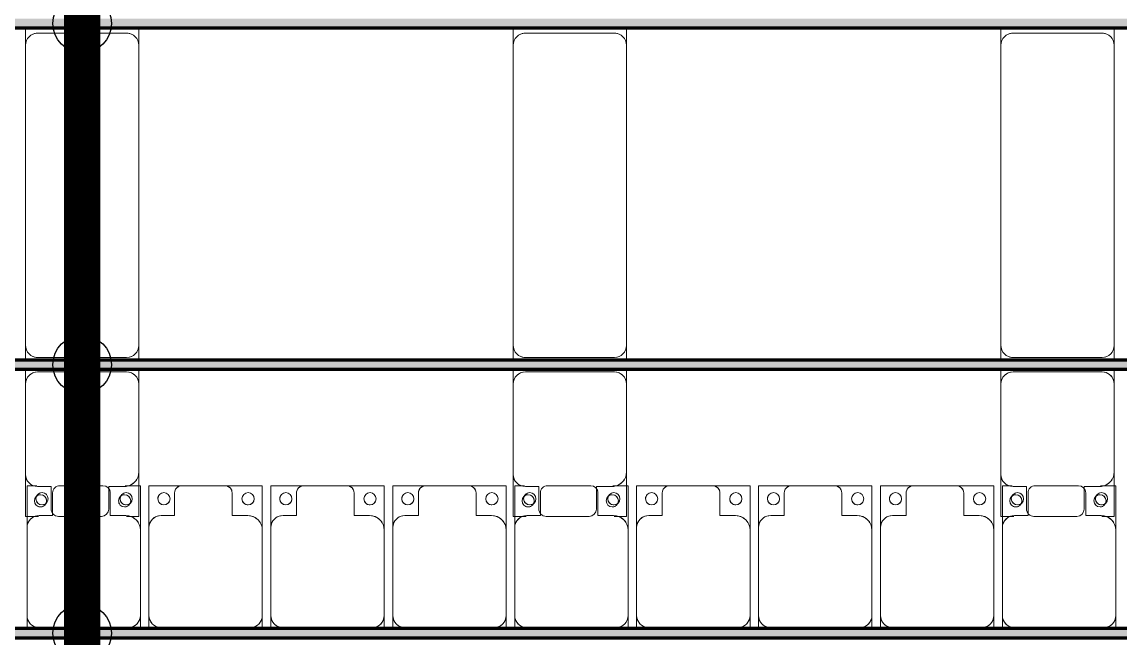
# Model space of a CAD drawing. Header units: millimetres. Extents: x -291190 to 146725, y 19759 to 185158.
# Drawn here: x 10574 to 15077, y 85792 to 88319 of the extents above; entities that cross this region are included whole.
import ezdxf

# ---------------------------------------------------------------- set-up
doc = ezdxf.new("R2010")
doc.units = ezdxf.units.MM
doc.layers.add('A-GENM', color=13, linetype='Continuous', lineweight=9)
doc.layers.add('S-BEAM', color=12, linetype='Continuous', lineweight=9)
doc.layers.add('GC-HOP 40x60 GIA CUONG', color=1, linetype='Continuous')

# ---------------------------------------------------------------- blocks, each defined once
blk = doc.blocks.new('Dai phao do pin - DẢI PHAO ĐỠ PIN-V8-KHUNG KẾT CẤU BÈ PIN 4')
at = {"layer": 'A-GENM', "color": 7}
for p, q in [((67079.9, 241.6), (67149.7, 241.6)), ((67079.9, 241.6), (67149.7, 241.6)), ((68380.3, 241.6), (67149.7, 241.6)), ((68380.3, 241.6), (68439.9, 241.6)), ((68380.3, 241.6), (68439.9, 241.6)), ((68479.9, 241.6), (68539.7, 241.6)), ((68479.9, 241.6), (68539.7, 241.6)), ((68899.7, 241.6), (68539.7, 241.6)), ((68899.7, 241.6), (69082.2, 241.6)), ((68956.8, 241.6), (68899.7, 241.6)), ((69082.2, 241.6), (69082.2, 191.1)), ((67099.7, 191.6), (67099.7, -173.4)), ((68430.3, -173.4), (68430.3, 191.6)), ((68489.7, 191.6), (68489.7, -173.4)), ((68959.7, 118.2), (68959.7, 181.6)), ((69082.2, 191.1), (69082.2, 206.3)), ((69052.2, 118.2), (68959.7, 118.2)), ((69082.2, -88.2), (69082.2, 88.2)), ((68959.7, -173.4), (68959.7, -118.2)), ((68959.7, -118.2), (69052.2, -118.2)), ((69082.2, -170.3), (69082.2, -223.4)), ((69082.2, -183.7), (69082.2, -170.3)), ((67149.7, -223.4), (67079.9, -223.4)), ((67149.7, -223.4), (67079.9, -223.4)), ((67149.7, -223.4), (68380.3, -223.4)), ((68439.9, -223.4), (68380.3, -223.4)), ((68439.9, -223.4), (68380.3, -223.4)), ((68539.7, -223.4), (68479.9, -223.4)), ((68539.7, -223.4), (68479.9, -223.4)), ((68539.7, -223.4), (68909.7, -223.4)), ((69082.2, -223.4), (68909.7, -223.4)), ((68909.7, -223.4), (69082.2, -223.4))]:
    blk.add_line(p, q, dxfattribs=at)
for centre, radius, start, end in [((67149.7, 191.6), 50, 90, 180), ((67149.7, 191.6), 50, 105, 120), ((68380.3, 191.6), 50, 360, 90), ((68380.3, 191.6), 50, 60, 90), ((68539.7, 191.6), 50, 90, 180), ((68539.7, 191.6), 50, 105, 180), ((68899.7, 181.6), 60, 360, 90), ((68899.7, 181.6), 60, 45, 60), ((68899.7, 181.6), 60, 360, 60), ((68899.7, 181.6), 60, 45, 60), ((67149.7, 191.6), 50, 150, 180), ((68380.3, 191.6), 50, 15, 30), ((69018.6, 183.2), 25, 0, 180), ((69018.6, 183.2), 25, 180, 0), ((69018.6, 183.2), 25, 180, 195), ((69018.6, 183.2), 25, 60, 165), ((69018.6, 183.2), 25, 360, 15), ((69018.6, 183.2), 25, 210, 255), ((69018.6, 183.2), 25, 285, 315), ((69052.2, 88.2), 30, 360, 90), ((69052.2, -88.2), 30, 270, 360), ((69052.2, -88.2), 30, 285, 300), ((67149.7, -173.4), 50, 180, 270), ((67149.7, -173.4), 50, 180, 210), ((68380.3, -173.4), 50, 270, 360), ((68380.3, -173.4), 50, 330, 360), ((68539.7, -173.4), 50, 180, 270), ((68539.7, -173.4), 50, 180, 255), ((68909.7, -173.4), 50, 270, 360), ((68909.7, -173.4), 50, 285, 360), ((69018.6, -161.8), 25, 0, 180), ((69018.6, -161.8), 25, 180, 0), ((69018.6, -161.8), 25, 180, 240), ((69018.6, -161.8), 25, 105, 165), ((69018.6, -161.8), 25, 45, 90), ((69018.6, -161.8), 25, 300, 315), ((69018.6, -161.8), 25, 360, 15), ((69018.6, -161.8), 25, 345, 360), ((67149.7, -173.4), 50, 240, 270), ((68380.3, -173.4), 50, 285, 300), ((68909.7, -173.4), 50, 315, 330), ((68909.7, -173.4), 50, 315, 330)]:
    blk.add_arc(centre, radius, start, end, dxfattribs=at)
blk = doc.blocks.new('Dai phao do pin - DẢI PHAO ĐỠ PIN-51784-KHUNG KẾT CẤU BÈ PIN 4')
at = {"layer": 'A-GENM', "color": 7}
for p, q in [((67079.9, 241.6), (67149.7, 241.6)), ((67079.9, 241.6), (67149.7, 241.6)), ((68380.3, 241.6), (67149.7, 241.6)), ((68380.3, 241.6), (68439.9, 241.6)), ((68380.3, 241.6), (68439.9, 241.6)), ((68479.9, 241.6), (68539.7, 241.6)), ((68479.9, 241.6), (68539.7, 241.6)), ((68899.7, 241.6), (68539.7, 241.6)), ((68899.7, 241.6), (69082.2, 241.6)), ((68956.8, 241.6), (68899.7, 241.6)), ((69082.2, 241.6), (69082.2, 191.1)), ((67099.7, 191.6), (67099.7, -173.4)), ((68430.3, -173.4), (68430.3, 191.6)), ((68489.7, 191.6), (68489.7, -173.4)), ((68959.7, 118.2), (68959.7, 181.6)), ((69082.2, 191.1), (69082.2, 206.3)), ((69052.2, 118.2), (68959.7, 118.2)), ((69082.2, -88.2), (69082.2, 88.2)), ((68959.7, -173.4), (68959.7, -118.2)), ((68959.7, -118.2), (69052.2, -118.2)), ((69082.2, -170.3), (69082.2, -223.4)), ((69082.2, -183.7), (69082.2, -170.3)), ((67149.7, -223.4), (67079.9, -223.4)), ((67149.7, -223.4), (67079.9, -223.4)), ((67149.7, -223.4), (68380.3, -223.4)), ((68439.9, -223.4), (68380.3, -223.4)), ((68439.9, -223.4), (68380.3, -223.4)), ((68539.7, -223.4), (68479.9, -223.4)), ((68539.7, -223.4), (68479.9, -223.4)), ((68539.7, -223.4), (68909.7, -223.4)), ((69082.2, -223.4), (68909.7, -223.4)), ((68909.7, -223.4), (69082.2, -223.4))]:
    blk.add_line(p, q, dxfattribs=at)
for centre, radius, start, end in [((67149.7, 191.6), 50, 90, 180), ((67149.7, 191.6), 50, 105, 120), ((68380.3, 191.6), 50, 360, 90), ((68380.3, 191.6), 50, 60, 90), ((68539.7, 191.6), 50, 90, 180), ((68539.7, 191.6), 50, 105, 180), ((68899.7, 181.6), 60, 360, 90), ((68899.7, 181.6), 60, 45, 60), ((68899.7, 181.6), 60, 360, 60), ((68899.7, 181.6), 60, 45, 60), ((67149.7, 191.6), 50, 150, 180), ((68380.3, 191.6), 50, 15, 30), ((69018.6, 183.2), 25, 0, 180), ((69018.6, 183.2), 25, 180, 0), ((69018.6, 183.2), 25, 180, 195), ((69018.6, 183.2), 25, 60, 165), ((69018.6, 183.2), 25, 360, 15), ((69018.6, 183.2), 25, 210, 255), ((69018.6, 183.2), 25, 285, 315), ((69052.2, 88.2), 30, 360, 90), ((69052.2, -88.2), 30, 270, 360), ((69052.2, -88.2), 30, 285, 300), ((67149.7, -173.4), 50, 180, 270), ((67149.7, -173.4), 50, 180, 210), ((68380.3, -173.4), 50, 270, 360), ((68380.3, -173.4), 50, 330, 360), ((68539.7, -173.4), 50, 180, 270), ((68539.7, -173.4), 50, 180, 255), ((68909.7, -173.4), 50, 270, 360), ((68909.7, -173.4), 50, 285, 360), ((69018.6, -161.8), 25, 0, 180), ((69018.6, -161.8), 25, 180, 0), ((69018.6, -161.8), 25, 180, 240), ((69018.6, -161.8), 25, 105, 165), ((69018.6, -161.8), 25, 45, 90), ((69018.6, -161.8), 25, 300, 315), ((69018.6, -161.8), 25, 360, 15), ((69018.6, -161.8), 25, 345, 360), ((67149.7, -173.4), 50, 240, 270), ((68380.3, -173.4), 50, 285, 300), ((68909.7, -173.4), 50, 315, 330), ((68909.7, -173.4), 50, 315, 330)]:
    blk.add_arc(centre, radius, start, end, dxfattribs=at)
blk = doc.blocks.new('Dai phao do pin - DẢI PHAO ĐỠ PIN-V9-KHUNG KẾT CẤU BÈ PIN 4')
at = {"layer": 'A-GENM', "color": 7}
for p, q in [((67079.9, 241.6), (67149.7, 241.6)), ((67079.9, 241.6), (67149.7, 241.6)), ((68380.3, 241.6), (67149.7, 241.6)), ((68380.3, 241.6), (68439.9, 241.6)), ((68380.3, 241.6), (68439.9, 241.6)), ((68479.9, 241.6), (68539.7, 241.6)), ((68479.9, 241.6), (68539.7, 241.6)), ((68899.7, 241.6), (68539.7, 241.6)), ((68899.7, 241.6), (69082.2, 241.6)), ((68956.8, 241.6), (68899.7, 241.6)), ((69082.2, 241.6), (69082.2, 191.1)), ((67099.7, 191.6), (67099.7, -173.4)), ((68430.3, -173.4), (68430.3, 191.6)), ((68489.7, 191.6), (68489.7, -173.4)), ((68959.7, 118.2), (68959.7, 181.6)), ((69082.2, 191.1), (69082.2, 206.3)), ((69052.2, 118.2), (68959.7, 118.2)), ((69082.2, -88.2), (69082.2, 88.2)), ((68959.7, -173.4), (68959.7, -118.2)), ((68959.7, -118.2), (69052.2, -118.2)), ((69082.2, -170.3), (69082.2, -223.4)), ((69082.2, -183.7), (69082.2, -170.3)), ((67149.7, -223.4), (67079.9, -223.4)), ((67149.7, -223.4), (67079.9, -223.4)), ((67149.7, -223.4), (68380.3, -223.4)), ((68439.9, -223.4), (68380.3, -223.4)), ((68439.9, -223.4), (68380.3, -223.4)), ((68539.7, -223.4), (68479.9, -223.4)), ((68539.7, -223.4), (68479.9, -223.4)), ((68539.7, -223.4), (68909.7, -223.4)), ((69082.2, -223.4), (68909.7, -223.4)), ((68909.7, -223.4), (69082.2, -223.4))]:
    blk.add_line(p, q, dxfattribs=at)
for centre, radius, start, end in [((67149.7, 191.6), 50, 90, 180), ((67149.7, 191.6), 50, 105, 120), ((68380.3, 191.6), 50, 360, 90), ((68380.3, 191.6), 50, 60, 90), ((68539.7, 191.6), 50, 90, 180), ((68539.7, 191.6), 50, 105, 180), ((68899.7, 181.6), 60, 360, 90), ((68899.7, 181.6), 60, 45, 60), ((68899.7, 181.6), 60, 360, 60), ((68899.7, 181.6), 60, 45, 60), ((67149.7, 191.6), 50, 150, 180), ((68380.3, 191.6), 50, 15, 30), ((69018.6, 183.2), 25, 0, 180), ((69018.6, 183.2), 25, 180, 0), ((69018.6, 183.2), 25, 180, 195), ((69018.6, 183.2), 25, 60, 165), ((69018.6, 183.2), 25, 360, 15), ((69018.6, 183.2), 25, 210, 255), ((69018.6, 183.2), 25, 285, 315), ((69052.2, 88.2), 30, 360, 90), ((69052.2, -88.2), 30, 270, 360), ((69052.2, -88.2), 30, 285, 300), ((67149.7, -173.4), 50, 180, 270), ((67149.7, -173.4), 50, 180, 210), ((68380.3, -173.4), 50, 270, 360), ((68380.3, -173.4), 50, 330, 360), ((68539.7, -173.4), 50, 180, 270), ((68539.7, -173.4), 50, 180, 255), ((68909.7, -173.4), 50, 270, 360), ((68909.7, -173.4), 50, 285, 360), ((69018.6, -161.8), 25, 0, 180), ((69018.6, -161.8), 25, 180, 0), ((69018.6, -161.8), 25, 180, 240), ((69018.6, -161.8), 25, 105, 165), ((69018.6, -161.8), 25, 45, 90), ((69018.6, -161.8), 25, 300, 315), ((69018.6, -161.8), 25, 360, 15), ((69018.6, -161.8), 25, 345, 360), ((67149.7, -173.4), 50, 240, 270), ((68380.3, -173.4), 50, 285, 300), ((68909.7, -173.4), 50, 315, 330), ((68909.7, -173.4), 50, 315, 330)]:
    blk.add_arc(centre, radius, start, end, dxfattribs=at)
blk = doc.blocks.new('Dầm C52 - Dầm C52-73881-KHUNG KẾT CẤU BÈ PIN 4')
at = {"layer": 'S-BEAM', "lineweight": 140}
blk.add_hatch(color=1, dxfattribs=at).paths.add_polyline_path([(-173700.3, 20), (-174539.9, 20), (-174539.9, -20), (174539.9, -20), (174539.9, 20), (-171883.4, 20)])
at = {"layer": 'S-BEAM', "color": 1, "lineweight": 140}
for p, q in [((-174539.9, 20), (174539.9, 20)), ((174539.9, -20), (-174539.9, -20))]:
    blk.add_line(p, q, dxfattribs=at)
blk = doc.blocks.new('Dầm C52 - Dầm C52-73882-KHUNG KẾT CẤU BÈ PIN 4')
at = {"layer": 'S-BEAM', "lineweight": 140}
blk.add_hatch(color=1, dxfattribs=at).paths.add_polyline_path([(-173700.3, 20), (-174539.9, 20), (-174539.9, -20), (174500.8, -20), (174500.8, 20), (-172791.8, 20)])
at = {"layer": 'S-BEAM', "color": 1, "lineweight": 140}
blk.add_line((-174539.9, 20), (174500.8, 20), dxfattribs=at)
blk = doc.blocks.new('Dải phao đi lại kèm đỡ invester - DẢI PHAO ĐI LẠI-65799-KHUNG KẾT CẤU BÈ PIN 4')
at = {"layer": 'A-GENM', "color": 7}
for p, q in [((49758.4, -779.7), (49758.4, -727.1)), ((49758.4, -779.7), (49758.4, -727.1)), ((50173.4, -729.7), (49808.4, -729.7)), ((50223.4, -727.1), (50223.4, -779.7)), ((50223.4, -727.1), (50223.4, -779.7)), ((50258.4, -779.7), (50258.4, -727.1)), ((50258.4, -779.7), (50258.4, -727.1)), ((50673.4, -729.7), (50308.4, -729.7)), ((50723.4, -727.1), (50723.4, -779.7)), ((50723.4, -727.1), (50723.4, -779.7)), ((50758.4, -779.7), (50758.4, -727.1)), ((50758.4, -779.7), (50758.4, -727.1)), ((51173.4, -729.7), (50808.4, -729.7)), ((51223.4, -727.1), (51223.4, -779.7)), ((51223.4, -727.1), (51223.4, -779.7)), ((51258.4, -779.7), (51258.4, -727.1)), ((51258.4, -779.7), (51258.4, -727.1)), ((51673.4, -729.7), (51308.4, -729.7)), ((51723.4, -727.1), (51723.4, -779.7)), ((51723.4, -727.1), (51723.4, -779.7)), ((51758.4, -779.7), (51758.4, -727.1)), ((51758.4, -779.7), (51758.4, -727.1)), ((52173.4, -729.7), (51808.4, -729.7)), ((52223.4, -727.1), (52223.4, -779.7)), ((52223.4, -727.1), (52223.4, -779.7)), ((52258.4, -779.7), (52258.4, -727.1)), ((52258.4, -779.7), (52258.4, -727.1)), ((52673.4, -729.7), (52308.4, -729.7)), ((52723.4, -727.1), (52723.4, -779.7)), ((52723.4, -727.1), (52723.4, -779.7)), ((52758.4, -779.7), (52758.4, -727.1)), ((52758.4, -779.7), (52758.4, -727.1)), ((53173.4, -729.7), (52808.4, -729.7)), ((53223.4, -727.1), (53223.4, -779.7)), ((53223.4, -727.1), (53223.4, -779.7)), ((53258.4, -779.7), (53258.4, -727.1)), ((53258.4, -779.7), (53258.4, -727.1)), ((53673.4, -729.7), (53308.4, -729.7)), ((53723.4, -727.1), (53723.4, -779.7)), ((53723.4, -727.1), (53723.4, -779.7)), ((53758.4, -779.7), (53758.4, -727.1)), ((53758.4, -779.7), (53758.4, -727.1)), ((54173.4, -729.7), (53808.4, -729.7)), ((54223.4, -727.1), (54223.4, -779.7)), ((54223.4, -727.1), (54223.4, -779.7)), ((49758.4, -779.7), (49758.4, -1129.7)), ((50223.4, -1139.7), (50223.4, -779.7)), ((50258.4, -779.7), (50258.4, -1129.7)), ((50723.4, -1139.7), (50723.4, -779.7)), ((50758.4, -779.7), (50758.4, -1129.7)), ((51223.4, -1139.7), (51223.4, -779.7)), ((51258.4, -779.7), (51258.4, -1129.7)), ((51723.4, -1139.7), (51723.4, -779.7)), ((51758.4, -779.7), (51758.4, -1129.7)), ((52223.4, -1139.7), (52223.4, -779.7)), ((52258.4, -779.7), (52258.4, -1129.7)), ((52723.4, -1139.7), (52723.4, -779.7)), ((52758.4, -779.7), (52758.4, -1129.7)), ((53223.4, -1139.7), (53223.4, -779.7)), ((53258.4, -779.7), (53258.4, -1129.7)), ((53723.4, -1139.7), (53723.4, -779.7)), ((53758.4, -779.7), (53758.4, -1129.7)), ((54223.4, -1139.7), (54223.4, -779.7)), ((49758.4, -1312.2), (49758.4, -1129.7)), ((49758.4, -1129.7), (49758.4, -1312.2)), ((50223.4, -1139.7), (50223.4, -1312.2)), ((50223.4, -1187.3), (50223.4, -1139.7)), ((50258.4, -1312.2), (50258.4, -1129.7)), ((50258.4, -1129.7), (50258.4, -1312.2)), ((50723.4, -1139.7), (50723.4, -1312.2)), ((50723.4, -1312.2), (50723.4, -1139.7)), ((50758.4, -1312.2), (50758.4, -1129.7)), ((50758.4, -1129.7), (50758.4, -1312.2)), ((51223.4, -1139.7), (51223.4, -1312.2)), ((51223.4, -1312.2), (51223.4, -1139.7)), ((51258.4, -1312.2), (51258.4, -1129.7)), ((51258.4, -1129.7), (51258.4, -1312.2)), ((51723.4, -1139.7), (51723.4, -1312.2)), ((51723.4, -1312.2), (51723.4, -1139.7)), ((51758.4, -1312.2), (51758.4, -1129.7)), ((51758.4, -1129.7), (51758.4, -1312.2)), ((52223.4, -1139.7), (52223.4, -1312.2)), ((52223.4, -1187.3), (52223.4, -1139.7)), ((52258.4, -1312.2), (52258.4, -1129.7)), ((52258.4, -1129.7), (52258.4, -1312.2)), ((52723.4, -1139.7), (52723.4, -1312.2)), ((52723.4, -1312.2), (52723.4, -1139.7)), ((52758.4, -1312.2), (52758.4, -1129.7)), ((52758.4, -1129.7), (52758.4, -1312.2)), ((53223.4, -1139.7), (53223.4, -1312.2)), ((53223.4, -1312.2), (53223.4, -1139.7)), ((53258.4, -1312.2), (53258.4, -1129.7)), ((53258.4, -1129.7), (53258.4, -1312.2)), ((53723.4, -1139.7), (53723.4, -1312.2)), ((53723.4, -1312.2), (53723.4, -1139.7)), ((53758.4, -1312.2), (53758.4, -1129.7)), ((53758.4, -1129.7), (53758.4, -1312.2)), ((54223.4, -1139.7), (54223.4, -1312.2)), ((54223.4, -1187.3), (54223.4, -1139.7)), ((49818.4, -1189.7), (49881.8, -1189.7)), ((49881.8, -1189.7), (49881.8, -1282.2)), ((50118.2, -1282.2), (50118.2, -1189.7)), ((50118.2, -1189.7), (50173.4, -1189.7)), ((50318.4, -1189.7), (50381.8, -1189.7)), ((50381.8, -1189.7), (50381.8, -1282.2)), ((50618.2, -1282.2), (50618.2, -1189.7)), ((50618.2, -1189.7), (50673.4, -1189.7)), ((50818.4, -1189.7), (50881.8, -1189.7)), ((50881.8, -1189.7), (50881.8, -1282.2)), ((51118.2, -1282.2), (51118.2, -1189.7)), ((51118.2, -1189.7), (51173.4, -1189.7)), ((51318.4, -1189.7), (51381.8, -1189.7)), ((51381.8, -1189.7), (51381.8, -1282.2)), ((51618.2, -1282.2), (51618.2, -1189.7)), ((51618.2, -1189.7), (51673.4, -1189.7)), ((51818.4, -1189.7), (51881.8, -1189.7)), ((51881.8, -1189.7), (51881.8, -1282.2)), ((52118.2, -1282.2), (52118.2, -1189.7)), ((52118.2, -1189.7), (52173.4, -1189.7)), ((52318.4, -1189.7), (52381.8, -1189.7)), ((52381.8, -1189.7), (52381.8, -1282.2)), ((52618.2, -1282.2), (52618.2, -1189.7)), ((52618.2, -1189.7), (52673.4, -1189.7)), ((52818.4, -1189.7), (52881.8, -1189.7)), ((52881.8, -1189.7), (52881.8, -1282.2)), ((53118.2, -1282.2), (53118.2, -1189.7)), ((53118.2, -1189.7), (53173.4, -1189.7)), ((53318.4, -1189.7), (53381.8, -1189.7)), ((53381.8, -1189.7), (53381.8, -1282.2)), ((53618.2, -1282.2), (53618.2, -1189.7)), ((53618.2, -1189.7), (53673.4, -1189.7)), ((53818.4, -1189.7), (53881.8, -1189.7)), ((53881.8, -1189.7), (53881.8, -1282.2)), ((54118.2, -1282.2), (54118.2, -1189.7)), ((54118.2, -1189.7), (54173.4, -1189.7)), ((49821.5, -1312.2), (49758.4, -1312.2)), ((49806.3, -1312.2), (49821.5, -1312.2)), ((49911.8, -1312.2), (50088.2, -1312.2)), ((50223.4, -1312.2), (50183, -1312.2)), ((50183, -1312.2), (50207.6, -1312.2)), ((50411.8, -1312.2), (50258.4, -1312.2)), ((50258.4, -1312.2), (50411.8, -1312.2)), ((50411.8, -1312.2), (50588.2, -1312.2)), ((50723.4, -1312.2), (50588.2, -1312.2)), ((50588.2, -1312.2), (50723.4, -1312.2)), ((50911.8, -1312.2), (50758.4, -1312.2)), ((50758.4, -1312.2), (50911.8, -1312.2)), ((50911.8, -1312.2), (51088.2, -1312.2)), ((51223.4, -1312.2), (51088.2, -1312.2)), ((51088.2, -1312.2), (51223.4, -1312.2)), ((51411.8, -1312.2), (51258.4, -1312.2)), ((51258.4, -1312.2), (51411.8, -1312.2)), ((51411.8, -1312.2), (51588.2, -1312.2)), ((51723.4, -1312.2), (51588.2, -1312.2)), ((51588.2, -1312.2), (51723.4, -1312.2)), ((51821.5, -1312.2), (51758.4, -1312.2)), ((51806.3, -1312.2), (51821.5, -1312.2)), ((51911.8, -1312.2), (52088.2, -1312.2)), ((52223.4, -1312.2), (52183, -1312.2)), ((52183, -1312.2), (52211.7, -1312.2)), ((52411.8, -1312.2), (52258.4, -1312.2)), ((52258.4, -1312.2), (52411.8, -1312.2)), ((52411.8, -1312.2), (52588.2, -1312.2)), ((52723.4, -1312.2), (52588.2, -1312.2)), ((52588.2, -1312.2), (52723.4, -1312.2)), ((52911.8, -1312.2), (52758.4, -1312.2)), ((52758.4, -1312.2), (52911.8, -1312.2)), ((52911.8, -1312.2), (53088.2, -1312.2)), ((53223.4, -1312.2), (53088.2, -1312.2)), ((53088.2, -1312.2), (53223.4, -1312.2)), ((53411.8, -1312.2), (53258.4, -1312.2)), ((53258.4, -1312.2), (53411.8, -1312.2)), ((53411.8, -1312.2), (53588.2, -1312.2)), ((53723.4, -1312.2), (53588.2, -1312.2)), ((53588.2, -1312.2), (53723.4, -1312.2)), ((53821.5, -1312.2), (53758.4, -1312.2)), ((53806.3, -1312.2), (53821.5, -1312.2)), ((53911.8, -1312.2), (54088.2, -1312.2)), ((54223.4, -1312.2), (54183, -1312.2)), ((54183, -1312.2), (54211.7, -1312.2))]:
    blk.add_line(p, q, dxfattribs=at)
for centre, radius, start, end in [((49808.4, -779.7), 50, 90, 180), ((49808.4, -779.7), 50, 90, 165), ((50173.4, -779.7), 50, 360, 90), ((50173.4, -779.7), 50, 15, 90), ((50308.4, -779.7), 50, 90, 180), ((50308.4, -779.7), 50, 90, 165), ((50673.4, -779.7), 50, 360, 90), ((50673.4, -779.7), 50, 15, 90), ((50808.4, -779.7), 50, 90, 180), ((50808.4, -779.7), 50, 90, 165), ((51173.4, -779.7), 50, 360, 90), ((51173.4, -779.7), 50, 15, 90), ((51308.4, -779.7), 50, 90, 180), ((51308.4, -779.7), 50, 90, 165), ((51673.4, -779.7), 50, 360, 90), ((51673.4, -779.7), 50, 15, 90), ((51808.4, -779.7), 50, 90, 180), ((51808.4, -779.7), 50, 90, 165), ((52173.4, -779.7), 50, 360, 90), ((52173.4, -779.7), 50, 15, 90), ((52308.4, -779.7), 50, 90, 180), ((52308.4, -779.7), 50, 90, 165), ((52673.4, -779.7), 50, 360, 90), ((52673.4, -779.7), 50, 15, 90), ((52808.4, -779.7), 50, 90, 180), ((52808.4, -779.7), 50, 90, 165), ((53173.4, -779.7), 50, 360, 90), ((53173.4, -779.7), 50, 15, 90), ((53308.4, -779.7), 50, 90, 180), ((53308.4, -779.7), 50, 90, 165), ((53673.4, -779.7), 50, 360, 90), ((53673.4, -779.7), 50, 15, 90), ((53808.4, -779.7), 50, 90, 180), ((53808.4, -779.7), 50, 90, 165), ((54173.4, -779.7), 50, 360, 90), ((54173.4, -779.7), 50, 15, 90), ((49818.4, -1129.7), 60, 180, 270), ((49818.4, -1129.7), 60, 210, 270), ((50173.4, -1139.7), 50, 270, 360), ((50173.4, -1139.7), 50, 270, 345), ((50318.4, -1129.7), 60, 180, 270), ((50318.4, -1129.7), 60, 210, 270), ((50673.4, -1139.7), 50, 270, 360), ((50673.4, -1139.7), 50, 270, 345), ((50818.4, -1129.7), 60, 180, 270), ((50818.4, -1129.7), 60, 210, 270), ((51173.4, -1139.7), 50, 270, 360), ((51173.4, -1139.7), 50, 270, 345), ((51318.4, -1129.7), 60, 180, 270), ((51318.4, -1129.7), 60, 210, 270), ((51673.4, -1139.7), 50, 270, 360), ((51673.4, -1139.7), 50, 270, 345), ((51818.4, -1129.7), 60, 180, 270), ((51818.4, -1129.7), 60, 210, 270), ((52173.4, -1139.7), 50, 270, 360), ((52173.4, -1139.7), 50, 270, 345), ((52318.4, -1129.7), 60, 180, 270), ((52318.4, -1129.7), 60, 210, 270), ((52673.4, -1139.7), 50, 270, 360), ((52673.4, -1139.7), 50, 270, 345), ((52818.4, -1129.7), 60, 180, 270), ((52818.4, -1129.7), 60, 210, 270), ((53173.4, -1139.7), 50, 270, 360), ((53173.4, -1139.7), 50, 270, 345), ((53318.4, -1129.7), 60, 180, 270), ((53318.4, -1129.7), 60, 210, 270), ((53673.4, -1139.7), 50, 270, 360), ((53673.4, -1139.7), 50, 270, 345), ((53818.4, -1129.7), 60, 180, 270), ((53818.4, -1129.7), 60, 210, 270), ((54173.4, -1139.7), 50, 270, 360), ((54173.4, -1139.7), 50, 270, 345), ((50173.4, -1139.7), 50, 300, 313.3145), ((50173.4, -1139.7), 50, 300, 313.3145), ((50673.4, -1139.7), 50, 300, 315), ((50673.4, -1139.7), 50, 300, 315), ((51173.4, -1139.7), 50, 300, 315), ((51173.4, -1139.7), 50, 300, 315), ((51673.4, -1139.7), 50, 300, 315), ((51673.4, -1139.7), 50, 300, 315), ((52173.4, -1139.7), 50, 300, 315), ((52173.4, -1139.7), 50, 300, 315), ((52673.4, -1139.7), 50, 300, 315), ((52673.4, -1139.7), 50, 300, 315), ((53173.4, -1139.7), 50, 300, 315), ((53173.4, -1139.7), 50, 300, 315), ((53673.4, -1139.7), 50, 300, 315), ((53673.4, -1139.7), 50, 300, 315), ((54173.4, -1139.7), 50, 300, 315), ((54173.4, -1139.7), 50, 300, 315), ((49816.8, -1258.6), 25, 90, 270), ((49816.8, -1258.6), 25, 90, 150), ((49816.8, -1258.6), 25, 270, 90), ((49816.8, -1258.6), 25, 75, 90), ((49816.8, -1258.6), 25, 15, 60), ((49816.8, -1258.6), 25, 330, 360), ((50161.8, -1258.6), 25, 90, 270), ((50161.8, -1258.6), 25, 90, 150), ((50161.8, -1258.6), 25, 270, 90), ((50161.8, -1258.6), 25, 15, 90), ((50161.8, -1258.6), 25, 285, 0), ((50316.8, -1258.6), 25, 90, 270), ((50316.8, -1258.6), 25, 180, 270), ((50316.8, -1258.6), 25, 90, 165), ((50316.8, -1258.6), 25, 270, 90), ((50316.8, -1258.6), 25, 75, 90), ((50316.8, -1258.6), 25, 270, 360), ((50316.8, -1258.6), 25, 15, 60), ((50661.8, -1258.6), 25, 90, 270), ((50661.8, -1258.6), 25, 180, 270), ((50661.8, -1258.6), 25, 90, 165), ((50661.8, -1258.6), 25, 270, 90), ((50661.8, -1258.6), 25, 15, 90), ((50661.8, -1258.6), 25, 270, 0), ((50816.8, -1258.6), 25, 90, 270), ((50816.8, -1258.6), 25, 180, 270), ((50816.8, -1258.6), 25, 90, 165), ((50816.8, -1258.6), 25, 270, 90), ((50816.8, -1258.6), 25, 75, 90), ((50816.8, -1258.6), 25, 270, 360), ((50816.8, -1258.6), 25, 15, 60), ((51161.8, -1258.6), 25, 90, 270), ((51161.8, -1258.6), 25, 180, 270), ((51161.8, -1258.6), 25, 90, 165), ((51161.8, -1258.6), 25, 270, 90), ((51161.8, -1258.6), 25, 15, 90), ((51161.8, -1258.6), 25, 270, 0), ((51316.8, -1258.6), 25, 90, 270), ((51316.8, -1258.6), 25, 180, 270), ((51316.8, -1258.6), 25, 90, 165), ((51316.8, -1258.6), 25, 270, 90), ((51316.8, -1258.6), 25, 75, 90), ((51316.8, -1258.6), 25, 270, 360), ((51316.8, -1258.6), 25, 15, 60), ((51661.8, -1258.6), 25, 90, 270), ((51661.8, -1258.6), 25, 180, 270), ((51661.8, -1258.6), 25, 90, 165), ((51661.8, -1258.6), 25, 270, 90), ((51661.8, -1258.6), 25, 15, 90), ((51661.8, -1258.6), 25, 270, 0), ((51816.8, -1258.6), 25, 90, 270), ((51816.8, -1258.6), 25, 90, 150), ((51816.8, -1258.6), 25, 270, 90), ((51816.8, -1258.6), 25, 75, 90), ((51816.8, -1258.6), 25, 15, 60), ((51816.8, -1258.6), 25, 330, 360), ((52161.8, -1258.6), 25, 90, 270), ((52161.8, -1258.6), 25, 90, 150), ((52161.8, -1258.6), 25, 270, 90), ((52161.8, -1258.6), 25, 15, 90), ((52161.8, -1258.6), 25, 285, 0), ((52316.8, -1258.6), 25, 90, 270), ((52316.8, -1258.6), 25, 180, 270), ((52316.8, -1258.6), 25, 90, 165), ((52316.8, -1258.6), 25, 270, 90), ((52316.8, -1258.6), 25, 75, 90), ((52316.8, -1258.6), 25, 270, 360), ((52316.8, -1258.6), 25, 15, 60), ((52661.8, -1258.6), 25, 90, 270), ((52661.8, -1258.6), 25, 180, 270), ((52661.8, -1258.6), 25, 90, 165), ((52661.8, -1258.6), 25, 270, 90), ((52661.8, -1258.6), 25, 15, 90), ((52661.8, -1258.6), 25, 270, 0), ((52816.8, -1258.6), 25, 90, 270), ((52816.8, -1258.6), 25, 180, 270), ((52816.8, -1258.6), 25, 90, 165), ((52816.8, -1258.6), 25, 270, 90), ((52816.8, -1258.6), 25, 75, 90), ((52816.8, -1258.6), 25, 270, 360), ((52816.8, -1258.6), 25, 15, 60), ((53161.8, -1258.6), 25, 90, 270), ((53161.8, -1258.6), 25, 180, 270), ((53161.8, -1258.6), 25, 90, 165), ((53161.8, -1258.6), 25, 270, 90), ((53161.8, -1258.6), 25, 15, 90), ((53161.8, -1258.6), 25, 270, 0), ((53316.8, -1258.6), 25, 90, 270), ((53316.8, -1258.6), 25, 180, 270), ((53316.8, -1258.6), 25, 90, 165), ((53316.8, -1258.6), 25, 270, 90), ((53316.8, -1258.6), 25, 75, 90), ((53316.8, -1258.6), 25, 270, 360), ((53316.8, -1258.6), 25, 15, 60), ((53661.8, -1258.6), 25, 90, 270), ((53661.8, -1258.6), 25, 180, 270), ((53661.8, -1258.6), 25, 90, 165), ((53661.8, -1258.6), 25, 270, 90), ((53661.8, -1258.6), 25, 15, 90), ((53661.8, -1258.6), 25, 270, 0), ((53816.8, -1258.6), 25, 90, 270), ((53816.8, -1258.6), 25, 90, 150), ((53816.8, -1258.6), 25, 270, 90), ((53816.8, -1258.6), 25, 75, 90), ((53816.8, -1258.6), 25, 15, 60), ((53816.8, -1258.6), 25, 330, 4.9579), ((54161.8, -1258.6), 25, 90, 270), ((54161.8, -1258.6), 25, 90, 150), ((54161.8, -1258.6), 25, 270, 90), ((54161.8, -1258.6), 25, 15, 90), ((54161.8, -1258.6), 25, 285, 0), ((49816.8, -1258.6), 25, 225, 240), ((49816.8, -1258.6), 25, 285, 300), ((49911.8, -1282.2), 30, 180, 270), ((49911.8, -1282.2), 30, 195, 210), ((50088.2, -1282.2), 30, 270, 0), ((50161.8, -1258.6), 25, 210, 240), ((50411.8, -1282.2), 30, 180, 270), ((50411.8, -1282.2), 30, 195, 225), ((50411.8, -1282.2), 30, 195, 255), ((50411.8, -1282.2), 30, 195, 225), ((50588.2, -1282.2), 30, 270, 0), ((50588.2, -1282.2), 30, 285, 345), ((50588.2, -1282.2), 30, 330, 345), ((50588.2, -1282.2), 30, 330, 345), ((50911.8, -1282.2), 30, 180, 270), ((50911.8, -1282.2), 30, 195, 225), ((50911.8, -1282.2), 30, 195, 255), ((50911.8, -1282.2), 30, 195, 225), ((51088.2, -1282.2), 30, 270, 0), ((51088.2, -1282.2), 30, 285, 345), ((51088.2, -1282.2), 30, 330, 345), ((51088.2, -1282.2), 30, 330, 345), ((51411.8, -1282.2), 30, 180, 270), ((51411.8, -1282.2), 30, 195, 225), ((51411.8, -1282.2), 30, 195, 255), ((51411.8, -1282.2), 30, 195, 225), ((51588.2, -1282.2), 30, 270, 0), ((51588.2, -1282.2), 30, 285, 345), ((51588.2, -1282.2), 30, 330, 345), ((51588.2, -1282.2), 30, 330, 345), ((51816.8, -1258.6), 25, 225, 240), ((51816.8, -1258.6), 25, 285, 300), ((51911.8, -1282.2), 30, 180, 270), ((51911.8, -1282.2), 30, 195, 210), ((52088.2, -1282.2), 30, 270, 0), ((52161.8, -1258.6), 25, 210, 240), ((52411.8, -1282.2), 30, 180, 270), ((52411.8, -1282.2), 30, 195, 225), ((52411.8, -1282.2), 30, 195, 255), ((52411.8, -1282.2), 30, 195, 225), ((52588.2, -1282.2), 30, 270, 0), ((52588.2, -1282.2), 30, 285, 345), ((52588.2, -1282.2), 30, 330, 345), ((52588.2, -1282.2), 30, 330, 345), ((52911.8, -1282.2), 30, 180, 270), ((52911.8, -1282.2), 30, 195, 225), ((52911.8, -1282.2), 30, 195, 255), ((52911.8, -1282.2), 30, 195, 225), ((53088.2, -1282.2), 30, 270, 0), ((53088.2, -1282.2), 30, 285, 345), ((53088.2, -1282.2), 30, 330, 345), ((53088.2, -1282.2), 30, 330, 345), ((53411.8, -1282.2), 30, 180, 270), ((53411.8, -1282.2), 30, 195, 225), ((53411.8, -1282.2), 30, 195, 255), ((53411.8, -1282.2), 30, 195, 225), ((53588.2, -1282.2), 30, 270, 0), ((53588.2, -1282.2), 30, 285, 345), ((53588.2, -1282.2), 30, 330, 345), ((53588.2, -1282.2), 30, 330, 345), ((53816.8, -1258.6), 25, 225, 240), ((53816.8, -1258.6), 25, 285, 300), ((53911.8, -1282.2), 30, 180, 270), ((53911.8, -1282.2), 30, 195, 210), ((54088.2, -1282.2), 30, 270, 0), ((54161.8, -1258.6), 25, 210, 240), ((50411.8, -1282.2), 30, 240, 255), ((50411.8, -1282.2), 30, 240, 255), ((50588.2, -1282.2), 30, 285, 300), ((50588.2, -1282.2), 30, 285, 300), ((50911.8, -1282.2), 30, 240, 255), ((50911.8, -1282.2), 30, 240, 255), ((51088.2, -1282.2), 30, 285, 300), ((51088.2, -1282.2), 30, 285, 300), ((51411.8, -1282.2), 30, 240, 255), ((51411.8, -1282.2), 30, 240, 255), ((51588.2, -1282.2), 30, 285, 300), ((51588.2, -1282.2), 30, 285, 300), ((52411.8, -1282.2), 30, 240, 255), ((52411.8, -1282.2), 30, 240, 255), ((52588.2, -1282.2), 30, 285, 300), ((52588.2, -1282.2), 30, 285, 300), ((52911.8, -1282.2), 30, 240, 255), ((52911.8, -1282.2), 30, 240, 255), ((53088.2, -1282.2), 30, 285, 300), ((53088.2, -1282.2), 30, 285, 300), ((53411.8, -1282.2), 30, 240, 255), ((53411.8, -1282.2), 30, 240, 255), ((53588.2, -1282.2), 30, 285, 300), ((53588.2, -1282.2), 30, 285, 300)]:
    blk.add_arc(centre, radius, start, end, dxfattribs=at)
blk = doc.blocks.new('Dầm C52 - Dầm C52-V27-KHUNG KẾT CẤU BÈ PIN 4')
at = {"layer": 'S-BEAM', "lineweight": 140}
blk.add_hatch(color=1, dxfattribs=at).paths.add_polyline_path([(-173700.3, 20), (-174539.9, 20), (-174539.9, -20), (174539.9, -20), (174539.9, 20), (131423.3, 20), (131423.3, 1.3), (129823.3, 1.3), (129823.3, 20), (-172791.8, 20)])
at = {"layer": 'S-BEAM', "color": 1, "lineweight": 140}
for p, q in [((-174539.9, 20), (129823.3, 20)), ((174539.9, -20), (-174539.9, -20))]:
    blk.add_line(p, q, dxfattribs=at)

msp = doc.modelspace()

# ---------------------------------------------------------------- linework, layer by layer
at = {"layer": 'GC-HOP 40x60 GIA CUONG', "const_width": 150}
msp.add_lwpolyline([(10820.3, 84311.7), (10820.3, 99311.7)], dxfattribs=at)
at = {"layer": 'GC-HOP 40x60 GIA CUONG'}
for centre in [(10820.3, 88313.3), (10820.3, 86913.3), (10820.3, 85811.7)]:
    msp.add_circle(centre, 120, dxfattribs=at)

# ---------------------------------------------------------------- block references
at = {"layer": 'A-GENM', "color": 7}
for name, p, rotation in [('Dai phao do pin - DẢI PHAO ĐỠ PIN-V9-KHUNG KẾT CẤU BÈ PIN 4', (10811.3, 155373.2), 269.9999999999996), ('Dai phao do pin - DẢI PHAO ĐỠ PIN-51784-KHUNG KẾT CẤU BÈ PIN 4', (12811.3, 155373.2), 269.9999999999996), ('Dai phao do pin - DẢI PHAO ĐỠ PIN-V8-KHUNG KẾT CẤU BÈ PIN 4', (14811.3, 155373.2), 269.9999999999996), ('Dải phao đi lại kèm đỡ invester - DẢI PHAO ĐI LẠI-65799-KHUNG KẾT CẤU BÈ PIN 4', (64817.6, 85104.6), 180)]:
    msp.add_blockref(name, p, dxfattribs=dict(at, rotation=rotation))
at = {"layer": 'S-BEAM', "color": 1, "lineweight": 140, "rotation": 180}
for name, p in [('Dầm C52 - Dầm C52-73882-KHUNG KẾT CẤU BÈ PIN 4', (-109123.8, 88313.3)), ('Dầm C52 - Dầm C52-73881-KHUNG KẾT CẤU BÈ PIN 4', (-109123.8, 86913.3)), ('Dầm C52 - Dầm C52-V27-KHUNG KẾT CẤU BÈ PIN 4', (-109123.8, 85811.7))]:
    msp.add_blockref(name, p, dxfattribs=at)

doc.saveas('drawing.dxf')
